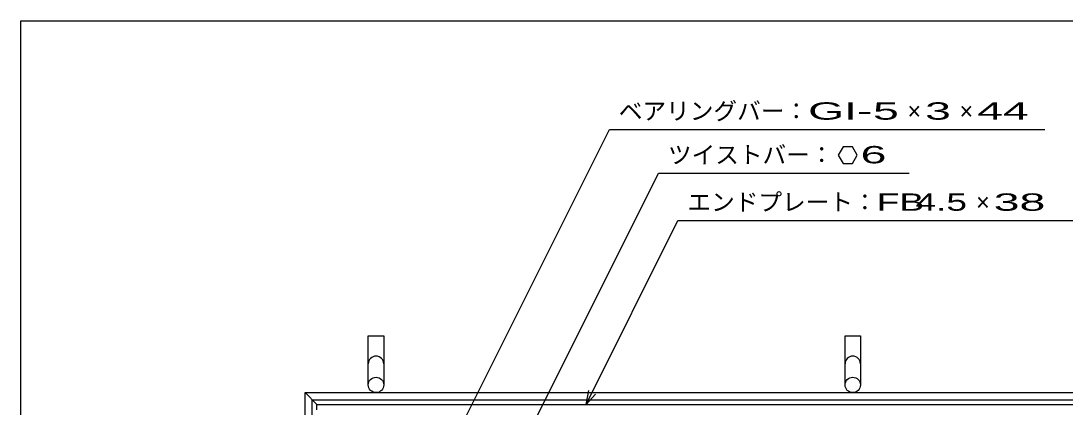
# Model space of a CAD drawing. Units: millimetres, scale not verified. Extents: x -1456 to 1385, y -1026 to 843.
# Drawn here: x -1383 to -500, y 516 to 843 of the extents above; entities that cross this region are included whole.
import ezdxf
from ezdxf.enums import TextEntityAlignment as Align

# ---------------------------------------------------------------- set-up
doc = ezdxf.new("R2010")
doc.units = ezdxf.units.MM
doc.header["$LTSCALE"] = 8
doc.linetypes.add('DASHED', pattern=[7.5, 6, -1.5])
for name, color, linetype, lineweight in [('0_2', 150, 'Continuous', 25), ('16', 3, 'Continuous', 25), ('19', 6, 'Continuous', 25), ('22', 4, 'Continuous', 25)]:
    doc.layers.add(name, color=color, linetype=linetype, lineweight=lineweight)
doc.styles.add('ベクトル', font='')
doc.styles.get('ベクトル').set_extended_font_data('ベクトル')

msp = doc.modelspace()

# ---------------------------------------------------------------- linework, layer by layer
at = {"layer": '0_2'}
for p, q in [((-1383.2, -917.2), (-1383.2, 842.8)), ((-1383.2, 842.8), (1384.8, 842.8))]:
    msp.add_line(p, q, dxfattribs=at)
at = {"layer": '16'}
for p, q in [((-1133, 518.5), (-228, 518.5)), ((-1133, 514), (-1133, 518.5))]:
    msp.add_line(p, q, dxfattribs=at)
at = {"layer": '19'}
for p, q in [((-1089.5, 535), (-1089.5, 576.62)), ((-1089.5, 576.62), (-1076.5, 576.62)), ((-1076.5, 576.62), (-1076.5, 535)), ((-686.5, 535), (-686.5, 576.62)), ((-686.5, 576.62), (-673.5, 576.62)), ((-673.5, 576.62), (-673.5, 535)), ((-1143, 528.5), (-218, 528.5)), ((-1143, -48.5), (-1143, 528.5)), ((-1137, 522.5), (-224, 522.5)), ((-1137, -48.5), (-1137, 522.5))]:
    msp.add_line(p, q, dxfattribs=at)
at = {"layer": '19', "linetype": 'DASHED'}
msp.add_line((-1133, 518.5), (-1143, 528.5), dxfattribs=at)
at = {"layer": '19'}
for centre in [(-1083, 535), (-680, 535)]:
    msp.add_circle(centre, 6.5, dxfattribs=at)
for centre in [(-1083, 552.84), (-680, 552.84)]:
    msp.add_arc(centre, 6.5, 0, 180, dxfattribs=at)
at = {"layer": '22'}
for p, q in [((-1038, 446.5), (-885.75, 751)), ((-885.75, 751), (-517.75, 751)), ((-688.25, 736.212), (-692.25, 729.284)), ((-680.25, 736.212), (-688.25, 736.212)), ((-676.25, 729.2), (-680.25, 736.212)), ((-692.25, 729.284), (-688.25, 722.356)), ((-680.25, 722.356), (-676.25, 729.284)), ((-688.25, 722.356), (-680.25, 722.356)), ((-965.5, 471.5), (-844.25, 714)), ((-844.25, 714), (-632.25, 714)), ((-905.5, 518.5), (-827.75, 674)), ((-827.75, 674), (-491.75, 674)), ((-905.5, 518.5), (-903.1, 530.18)), ((-905.5, 518.5), (-897.5, 527.3))]:
    msp.add_line(p, q, dxfattribs=at)

# ---------------------------------------------------------------- texts
at = {"layer": '22', "color": 2, "style": 'ベクトル'}
for s, p in [('ベアリングバー：', (-877.75, 766.6)), ('×', (-633.75, 766.6)), ('×', (-589.75, 766.6)), ('ツイストバー：', (-836.25, 729.6)), ('エンドプレート：', (-819.75, 689.6)), ('×', (-575.75, 689.6))]:
    msp.add_text(s, height=14.66, dxfattribs=at).set_placement(p, align=Align.MIDDLE_LEFT)
for s, width, p in [('GI-', 2, (-717.75, 766.6)), (' 5 ', 2, (-673.75, 766.6)), (' 3 ', 2, (-629.75, 766.6)), (' 44 ', 2, (-585.75, 766.6)), (' 6 ', 2, (-684.25, 729.684)), ('FB', 1.6, (-659.75, 689.6)), (' 4.5 ', 1.6, (-635.75, 689.6)), (' 38 ', 2, (-571.75, 689.6))]:
    msp.add_text(s, height=14.66, dxfattribs=dict(at, width=width)).set_placement(p, align=Align.MIDDLE_LEFT)

doc.saveas('drawing.dxf')
